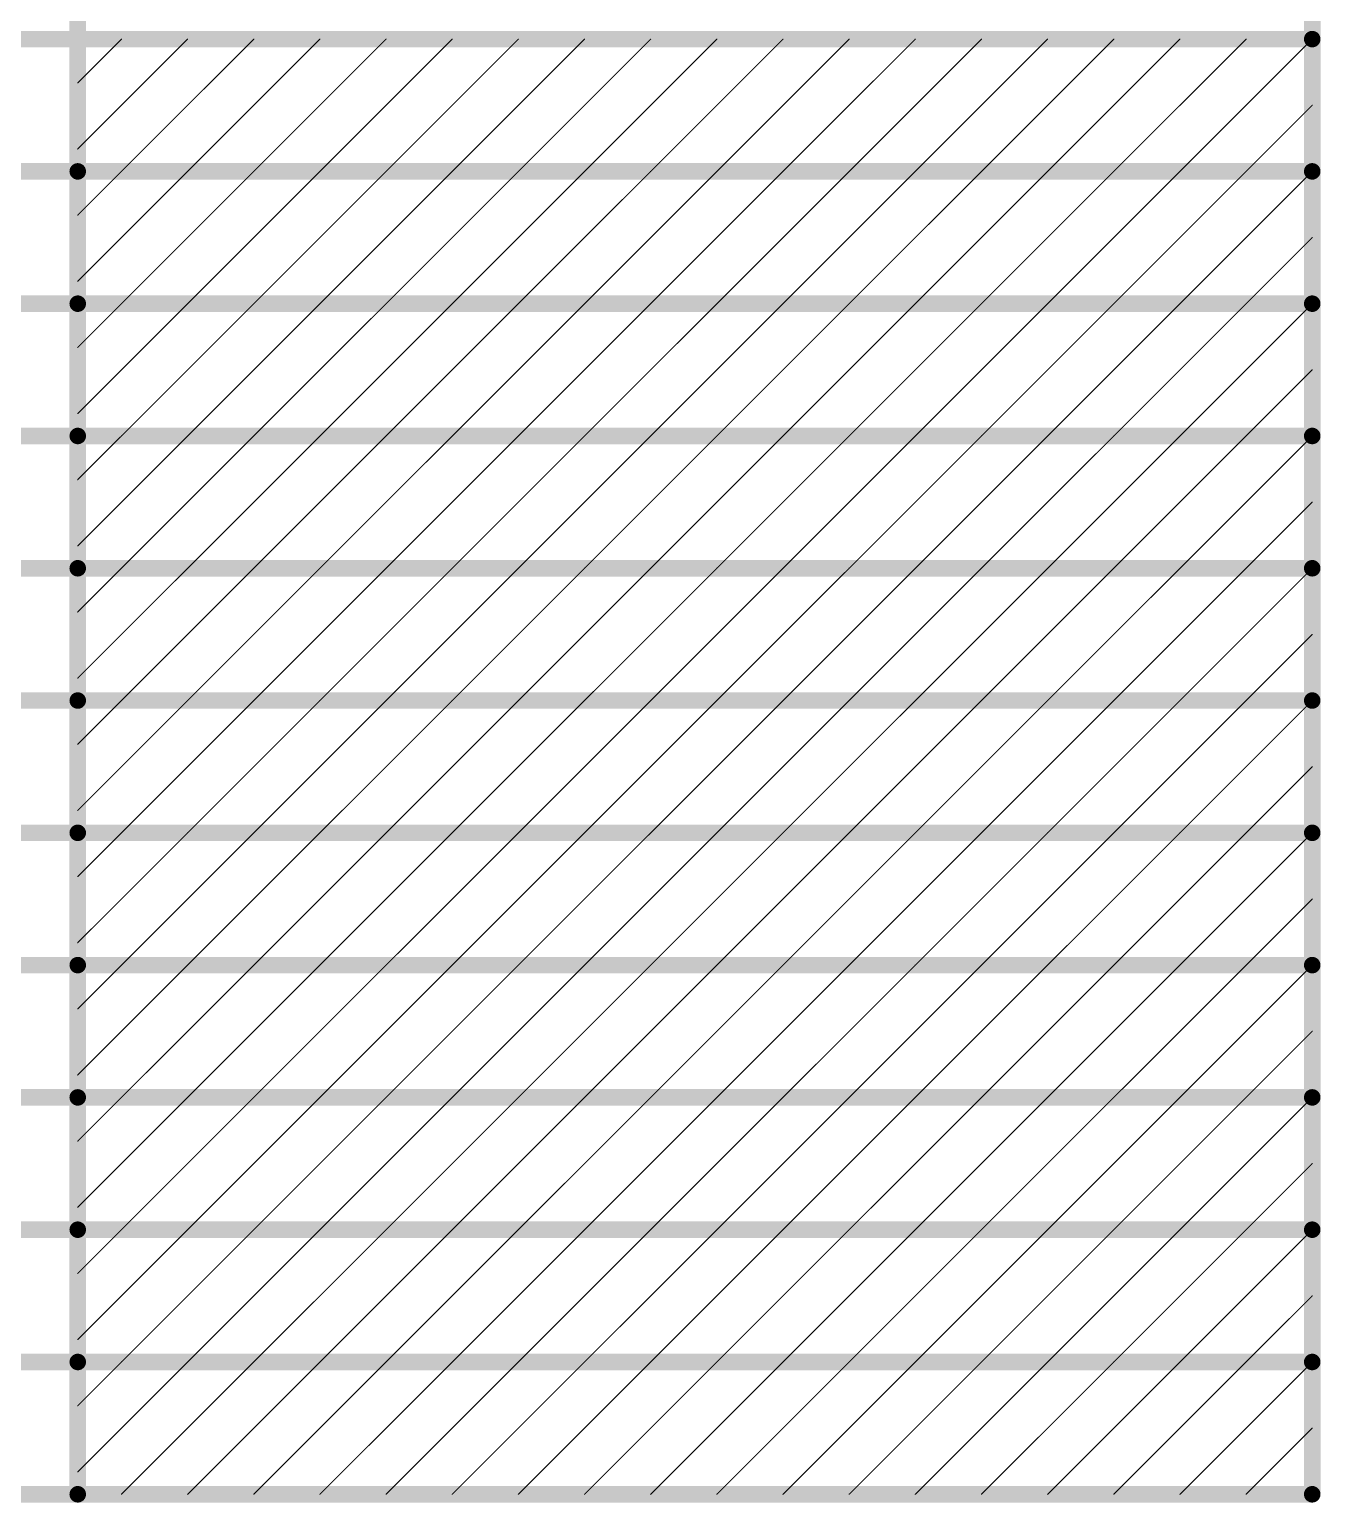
# Model space of a CAD drawing. Header units: millimetres. Extents: x 1.5 to 17.5, y 1 to 11.2.
# Drawn here: x 7.56 to 8.731, y 8.963 to 10.299 of the extents above; entities that cross this region are included whole.
import ezdxf

# ---------------------------------------------------------------- set-up
doc = ezdxf.new("R2010")
doc.units = ezdxf.units.MM
doc.header["$MEASUREMENT"] = 0
doc.layers.add('TopLayer', color=1, linetype='Continuous')

msp = doc.modelspace()

# ---------------------------------------------------------------- linework, layer by layer
at = {"layer": 'TopLayer'}
for points, const_width in [([(7.6042, 8.97), (7.6042, 10.41)], 0.015), ([(8.7239, 8.97), (8.7239, 10.41)], 0.015), ([(4.1751, 10.29), (8.7239, 10.29)], 0.015), ([(7.6042, 10.1903), (7.7039, 10.29)], 0.001), ([(7.6042, 10.2503), (7.6439, 10.29)], 0.001), ([(7.6439, 10.17), (7.7639, 10.29)], 0.001), ([(7.7039, 10.17), (7.8239, 10.29)], 0.001), ([(7.7639, 10.17), (7.8839, 10.29)], 0.001), ([(7.8239, 10.17), (7.9439, 10.29)], 0.001), ([(7.8839, 10.17), (8.0039, 10.29)], 0.001), ([(7.9439, 10.17), (8.0639, 10.29)], 0.001), ([(8.0039, 10.17), (8.1239, 10.29)], 0.001), ([(8.0639, 10.17), (8.1839, 10.29)], 0.001), ([(8.1239, 10.17), (8.2439, 10.29)], 0.001), ([(8.1839, 10.17), (8.3039, 10.29)], 0.001), ([(8.2439, 10.17), (8.3639, 10.29)], 0.001), ([(8.3039, 10.17), (8.4239, 10.29)], 0.001), ([(8.3639, 10.17), (8.4839, 10.29)], 0.001), ([(8.4239, 10.17), (8.5439, 10.29)], 0.001), ([(8.4839, 10.17), (8.6039, 10.29)], 0.001), ([(8.5439, 10.17), (8.6639, 10.29)], 0.001), ([(8.6039, 10.17), (8.7239, 10.29)], 0.001), ([(8.6639, 10.17), (8.7239, 10.23)], 0.001), ([(7.0343, 10.17), (7.6042, 10.17)], 0.015), ([(7.6042, 10.17), (8.7239, 10.17)], 0.015), ([(7.6042, 10.0703), (7.7039, 10.17)], 0.001), ([(7.6042, 10.1303), (7.6439, 10.17)], 0.001), ([(7.6439, 10.05), (7.7639, 10.17)], 0.001), ([(7.7039, 10.05), (7.8239, 10.17)], 0.001), ([(7.7639, 10.05), (7.8839, 10.17)], 0.001), ([(7.8239, 10.05), (7.9439, 10.17)], 0.001), ([(7.8839, 10.05), (8.0039, 10.17)], 0.001), ([(7.9439, 10.05), (8.0639, 10.17)], 0.001), ([(8.0039, 10.05), (8.1239, 10.17)], 0.001), ([(8.0639, 10.05), (8.1839, 10.17)], 0.001), ([(8.1239, 10.05), (8.2439, 10.17)], 0.001), ([(8.1839, 10.05), (8.3039, 10.17)], 0.001), ([(8.2439, 10.05), (8.3639, 10.17)], 0.001), ([(8.3039, 10.05), (8.4239, 10.17)], 0.001), ([(8.3639, 10.05), (8.4839, 10.17)], 0.001), ([(8.4239, 10.05), (8.5439, 10.17)], 0.001), ([(8.4839, 10.05), (8.6039, 10.17)], 0.001), ([(8.5439, 10.05), (8.6639, 10.17)], 0.001), ([(8.6039, 10.05), (8.7239, 10.17)], 0.001), ([(8.6639, 10.05), (8.7239, 10.11)], 0.001), ([(7.0343, 10.05), (7.6042, 10.05)], 0.015), ([(7.6042, 10.05), (8.7239, 10.05)], 0.015), ([(7.6042, 9.9503), (7.7039, 10.05)], 0.001), ([(7.6042, 10.0103), (7.6439, 10.05)], 0.001), ([(7.6439, 9.93), (7.7639, 10.05)], 0.001), ([(7.7039, 9.93), (7.8239, 10.05)], 0.001), ([(7.7639, 9.93), (7.8839, 10.05)], 0.001), ([(7.8239, 9.93), (7.9439, 10.05)], 0.001), ([(7.8839, 9.93), (8.0039, 10.05)], 0.001), ([(7.9439, 9.93), (8.0639, 10.05)], 0.001), ([(8.0039, 9.93), (8.1239, 10.05)], 0.001), ([(8.0639, 9.93), (8.1839, 10.05)], 0.001), ([(8.1239, 9.93), (8.2439, 10.05)], 0.001), ([(8.1839, 9.93), (8.3039, 10.05)], 0.001), ([(8.2439, 9.93), (8.3639, 10.05)], 0.001), ([(8.3039, 9.93), (8.4239, 10.05)], 0.001), ([(8.3639, 9.93), (8.4839, 10.05)], 0.001), ([(8.4239, 9.93), (8.5439, 10.05)], 0.001), ([(8.4839, 9.93), (8.6039, 10.05)], 0.001), ([(8.5439, 9.93), (8.6639, 10.05)], 0.001), ([(8.6039, 9.93), (8.7239, 10.05)], 0.001), ([(8.6639, 9.93), (8.7239, 9.99)], 0.001), ([(7.0343, 9.93), (7.6042, 9.93)], 0.015), ([(7.6042, 9.93), (8.7239, 9.93)], 0.015), ([(7.6042, 9.8303), (7.7039, 9.93)], 0.001), ([(7.6042, 9.8903), (7.6439, 9.93)], 0.001), ([(7.6439, 9.81), (7.7639, 9.93)], 0.001), ([(7.7039, 9.81), (7.8239, 9.93)], 0.001), ([(7.7639, 9.81), (7.8839, 9.93)], 0.001), ([(7.8239, 9.81), (7.9439, 9.93)], 0.001), ([(7.8839, 9.81), (8.0039, 9.93)], 0.001), ([(7.9439, 9.81), (8.0639, 9.93)], 0.001), ([(8.0039, 9.81), (8.1239, 9.93)], 0.001), ([(8.0639, 9.81), (8.1839, 9.93)], 0.001), ([(8.1239, 9.81), (8.2439, 9.93)], 0.001), ([(8.1839, 9.81), (8.3039, 9.93)], 0.001), ([(8.2439, 9.81), (8.3639, 9.93)], 0.001), ([(8.3039, 9.81), (8.4239, 9.93)], 0.001), ([(8.3639, 9.81), (8.4839, 9.93)], 0.001), ([(8.4239, 9.81), (8.5439, 9.93)], 0.001), ([(8.4839, 9.81), (8.6039, 9.93)], 0.001), ([(8.5439, 9.81), (8.6639, 9.93)], 0.001), ([(8.6039, 9.81), (8.7239, 9.93)], 0.001), ([(8.6639, 9.81), (8.7239, 9.87)], 0.001), ([(7.0343, 9.81), (7.6042, 9.81)], 0.015), ([(7.6042, 9.81), (8.7239, 9.81)], 0.015), ([(7.6042, 9.7103), (7.7039, 9.81)], 0.001), ([(7.6042, 9.7703), (7.6439, 9.81)], 0.001), ([(7.6439, 9.69), (7.7639, 9.81)], 0.001), ([(7.7039, 9.69), (7.8239, 9.81)], 0.001), ([(7.7639, 9.69), (7.8839, 9.81)], 0.001), ([(7.8239, 9.69), (7.9439, 9.81)], 0.001), ([(7.8839, 9.69), (8.0039, 9.81)], 0.001), ([(7.9439, 9.69), (8.0639, 9.81)], 0.001), ([(8.0039, 9.69), (8.1239, 9.81)], 0.001), ([(8.0639, 9.69), (8.1839, 9.81)], 0.001), ([(8.1239, 9.69), (8.2439, 9.81)], 0.001), ([(8.1839, 9.69), (8.3039, 9.81)], 0.001), ([(8.2439, 9.69), (8.3639, 9.81)], 0.001), ([(8.3039, 9.69), (8.4239, 9.81)], 0.001), ([(8.3639, 9.69), (8.4839, 9.81)], 0.001), ([(8.4239, 9.69), (8.5439, 9.81)], 0.001), ([(8.4839, 9.69), (8.6039, 9.81)], 0.001), ([(8.5439, 9.69), (8.6639, 9.81)], 0.001), ([(8.6039, 9.69), (8.7239, 9.81)], 0.001), ([(8.6639, 9.69), (8.7239, 9.75)], 0.001), ([(7.0343, 9.69), (7.6042, 9.69)], 0.015), ([(7.6042, 9.69), (8.7239, 9.69)], 0.015), ([(7.6042, 9.5903), (7.7039, 9.69)], 0.001), ([(7.6042, 9.6503), (7.6439, 9.69)], 0.001), ([(7.6439, 9.57), (7.7639, 9.69)], 0.001), ([(7.7039, 9.57), (7.8239, 9.69)], 0.001), ([(7.7639, 9.57), (7.8839, 9.69)], 0.001), ([(7.8239, 9.57), (7.9439, 9.69)], 0.001), ([(7.8839, 9.57), (8.0039, 9.69)], 0.001), ([(7.9439, 9.57), (8.0639, 9.69)], 0.001), ([(8.0039, 9.57), (8.1239, 9.69)], 0.001), ([(8.0639, 9.57), (8.1839, 9.69)], 0.001), ([(8.1239, 9.57), (8.2439, 9.69)], 0.001), ([(8.1839, 9.57), (8.3039, 9.69)], 0.001), ([(8.2439, 9.57), (8.3639, 9.69)], 0.001), ([(8.3039, 9.57), (8.4239, 9.69)], 0.001), ([(8.3639, 9.57), (8.4839, 9.69)], 0.001), ([(8.4239, 9.57), (8.5439, 9.69)], 0.001), ([(8.4839, 9.57), (8.6039, 9.69)], 0.001), ([(8.5439, 9.57), (8.6639, 9.69)], 0.001), ([(8.6039, 9.57), (8.7239, 9.69)], 0.001), ([(8.6639, 9.57), (8.7239, 9.63)], 0.001), ([(7.0343, 9.57), (7.6042, 9.57)], 0.015), ([(7.6042, 9.57), (8.7239, 9.57)], 0.015), ([(7.6042, 9.4703), (7.7039, 9.57)], 0.001), ([(7.6042, 9.5303), (7.6439, 9.57)], 0.001), ([(7.6439, 9.45), (7.7639, 9.57)], 0.001), ([(7.7039, 9.45), (7.8239, 9.57)], 0.001), ([(7.7639, 9.45), (7.8839, 9.57)], 0.001), ([(7.8239, 9.45), (7.9439, 9.57)], 0.001), ([(7.8839, 9.45), (8.0039, 9.57)], 0.001), ([(7.9439, 9.45), (8.0639, 9.57)], 0.001), ([(8.0039, 9.45), (8.1239, 9.57)], 0.001), ([(8.0639, 9.45), (8.1839, 9.57)], 0.001), ([(8.1239, 9.45), (8.2439, 9.57)], 0.001), ([(8.1839, 9.45), (8.3039, 9.57)], 0.001), ([(8.2439, 9.45), (8.3639, 9.57)], 0.001), ([(8.3039, 9.45), (8.4239, 9.57)], 0.001), ([(8.3639, 9.45), (8.4839, 9.57)], 0.001), ([(8.4239, 9.45), (8.5439, 9.57)], 0.001), ([(8.4839, 9.45), (8.6039, 9.57)], 0.001), ([(8.5439, 9.45), (8.6639, 9.57)], 0.001), ([(8.6039, 9.45), (8.7239, 9.57)], 0.001), ([(8.6639, 9.45), (8.7239, 9.51)], 0.001), ([(7.0343, 9.45), (7.6042, 9.45)], 0.015), ([(7.6042, 9.45), (8.7239, 9.45)], 0.015), ([(7.6042, 9.3503), (7.7039, 9.45)], 0.001), ([(7.6042, 9.4103), (7.6439, 9.45)], 0.001), ([(7.6439, 9.33), (7.7639, 9.45)], 0.001), ([(7.7039, 9.33), (7.8239, 9.45)], 0.001), ([(7.7639, 9.33), (7.8839, 9.45)], 0.001), ([(7.8239, 9.33), (7.9439, 9.45)], 0.001), ([(7.8839, 9.33), (8.0039, 9.45)], 0.001), ([(7.9439, 9.33), (8.0639, 9.45)], 0.001), ([(8.0039, 9.33), (8.1239, 9.45)], 0.001), ([(8.0639, 9.33), (8.1839, 9.45)], 0.001), ([(8.1239, 9.33), (8.2439, 9.45)], 0.001), ([(8.1839, 9.33), (8.3039, 9.45)], 0.001), ([(8.2439, 9.33), (8.3639, 9.45)], 0.001), ([(8.3039, 9.33), (8.4239, 9.45)], 0.001), ([(8.3639, 9.33), (8.4839, 9.45)], 0.001), ([(8.4239, 9.33), (8.5439, 9.45)], 0.001), ([(8.4839, 9.33), (8.6039, 9.45)], 0.001), ([(8.5439, 9.33), (8.6639, 9.45)], 0.001), ([(8.6039, 9.33), (8.7239, 9.45)], 0.001), ([(8.6639, 9.33), (8.7239, 9.39)], 0.001), ([(7.0343, 9.33), (7.6042, 9.33)], 0.015), ([(7.6042, 9.33), (8.7239, 9.33)], 0.015), ([(7.6042, 9.2303), (7.7039, 9.33)], 0.001), ([(7.6042, 9.2903), (7.6439, 9.33)], 0.001), ([(7.6439, 9.21), (7.7639, 9.33)], 0.001), ([(7.7039, 9.21), (7.8239, 9.33)], 0.001), ([(7.7639, 9.21), (7.8839, 9.33)], 0.001), ([(7.8239, 9.21), (7.9439, 9.33)], 0.001), ([(7.8839, 9.21), (8.0039, 9.33)], 0.001), ([(7.9439, 9.21), (8.0639, 9.33)], 0.001), ([(8.0039, 9.21), (8.1239, 9.33)], 0.001), ([(8.0639, 9.21), (8.1839, 9.33)], 0.001), ([(8.1239, 9.21), (8.2439, 9.33)], 0.001), ([(8.1839, 9.21), (8.3039, 9.33)], 0.001), ([(8.2439, 9.21), (8.3639, 9.33)], 0.001), ([(8.3039, 9.21), (8.4239, 9.33)], 0.001), ([(8.3639, 9.21), (8.4839, 9.33)], 0.001), ([(8.4239, 9.21), (8.5439, 9.33)], 0.001), ([(8.4839, 9.21), (8.6039, 9.33)], 0.001), ([(8.5439, 9.21), (8.6639, 9.33)], 0.001), ([(8.6039, 9.21), (8.7239, 9.33)], 0.001), ([(8.6639, 9.21), (8.7239, 9.27)], 0.001), ([(7.0343, 9.21), (7.6042, 9.21)], 0.015), ([(7.6042, 9.21), (8.7239, 9.21)], 0.015), ([(7.6042, 9.1103), (7.7039, 9.21)], 0.001), ([(7.6042, 9.1703), (7.6439, 9.21)], 0.001), ([(7.6439, 9.09), (7.7639, 9.21)], 0.001), ([(7.7039, 9.09), (7.8239, 9.21)], 0.001), ([(7.7639, 9.09), (7.8839, 9.21)], 0.001), ([(7.8239, 9.09), (7.9439, 9.21)], 0.001), ([(7.8839, 9.09), (8.0039, 9.21)], 0.001), ([(7.9439, 9.09), (8.0639, 9.21)], 0.001), ([(8.0039, 9.09), (8.1239, 9.21)], 0.001), ([(8.0639, 9.09), (8.1839, 9.21)], 0.001), ([(8.1239, 9.09), (8.2439, 9.21)], 0.001), ([(8.1839, 9.09), (8.3039, 9.21)], 0.001), ([(8.2439, 9.09), (8.3639, 9.21)], 0.001), ([(8.3039, 9.09), (8.4239, 9.21)], 0.001), ([(8.3639, 9.09), (8.4839, 9.21)], 0.001), ([(8.4239, 9.09), (8.5439, 9.21)], 0.001), ([(8.4839, 9.09), (8.6039, 9.21)], 0.001), ([(8.5439, 9.09), (8.6639, 9.21)], 0.001), ([(8.6039, 9.09), (8.7239, 9.21)], 0.001), ([(8.6639, 9.09), (8.7239, 9.15)], 0.001), ([(7.0343, 9.09), (7.6042, 9.09)], 0.015), ([(7.6042, 9.09), (8.7239, 9.09)], 0.015), ([(7.6042, 8.9903), (7.7039, 9.09)], 0.001), ([(7.6042, 9.0503), (7.6439, 9.09)], 0.001), ([(7.6439, 8.97), (7.7639, 9.09)], 0.001), ([(7.7039, 8.97), (7.8239, 9.09)], 0.001), ([(7.7639, 8.97), (7.8839, 9.09)], 0.001), ([(7.8239, 8.97), (7.9439, 9.09)], 0.001), ([(7.8839, 8.97), (8.0039, 9.09)], 0.001), ([(7.9439, 8.97), (8.0639, 9.09)], 0.001), ([(8.0039, 8.97), (8.1239, 9.09)], 0.001), ([(8.0639, 8.97), (8.1839, 9.09)], 0.001), ([(8.1239, 8.97), (8.2439, 9.09)], 0.001), ([(8.1839, 8.97), (8.3039, 9.09)], 0.001), ([(8.2439, 8.97), (8.3639, 9.09)], 0.001), ([(8.3039, 8.97), (8.4239, 9.09)], 0.001), ([(8.3639, 8.97), (8.4839, 9.09)], 0.001), ([(8.4239, 8.97), (8.5439, 9.09)], 0.001), ([(8.4839, 8.97), (8.6039, 9.09)], 0.001), ([(8.5439, 8.97), (8.6639, 9.09)], 0.001), ([(8.6039, 8.97), (8.7239, 9.09)], 0.001), ([(8.6639, 8.97), (8.7239, 9.03)], 0.001), ([(7.0343, 8.97), (7.6042, 8.97)], 0.015), ([(7.6042, 8.97), (8.7239, 8.97)], 0.015)]:
    msp.add_lwpolyline(points, dxfattribs=dict(at, const_width=const_width))
for points, const_width in [([(7.6436, 10.29, 1), (7.6441, 10.29, 1)], 0.0005), ([(7.7036, 10.29, 1), (7.7041, 10.29, 1)], 0.0005), ([(7.7636, 10.29, 1), (7.7641, 10.29, 1)], 0.0005), ([(7.8236, 10.29, 1), (7.8241, 10.29, 1)], 0.0005), ([(7.8836, 10.29, 1), (7.8841, 10.29, 1)], 0.0005), ([(7.9436, 10.29, 1), (7.9441, 10.29, 1)], 0.0005), ([(8.0036, 10.29, 1), (8.0041, 10.29, 1)], 0.0005), ([(8.0636, 10.29, 1), (8.0641, 10.29, 1)], 0.0005), ([(8.1236, 10.29, 1), (8.1241, 10.29, 1)], 0.0005), ([(8.1836, 10.29, 1), (8.1841, 10.29, 1)], 0.0005), ([(8.2436, 10.29, 1), (8.2441, 10.29, 1)], 0.0005), ([(8.3036, 10.29, 1), (8.3041, 10.29, 1)], 0.0005), ([(8.3636, 10.29, 1), (8.3641, 10.29, 1)], 0.0005), ([(8.4236, 10.29, 1), (8.4241, 10.29, 1)], 0.0005), ([(8.4836, 10.29, 1), (8.4841, 10.29, 1)], 0.0005), ([(8.5436, 10.29, 1), (8.5441, 10.29, 1)], 0.0005), ([(8.6036, 10.29, 1), (8.6041, 10.29, 1)], 0.0005), ([(8.6636, 10.29, 1), (8.6641, 10.29, 1)], 0.0005), ([(8.7201, 10.29, 1), (8.7276, 10.29, 1)], 0.0075), ([(8.7236, 10.29, 1), (8.7241, 10.29, 1)], 0.0005), ([(7.604, 10.2503, 1), (7.6045, 10.2503, 1)], 0.0005), ([(8.7236, 10.23, 1), (8.7241, 10.23, 1)], 0.0005), ([(7.604, 10.1903, 1), (7.6045, 10.1903, 1)], 0.0005), ([(7.6005, 10.17, 1), (7.608, 10.17, 1)], 0.0075), ([(7.6005, 10.17, 1), (7.608, 10.17, 1)], 0.0075), ([(7.6436, 10.17, 1), (7.6441, 10.17, 1)], 0.0005), ([(7.6436, 10.17, 1), (7.6441, 10.17, 1)], 0.0005), ([(7.7036, 10.17, 1), (7.7041, 10.17, 1)], 0.0005), ([(7.7036, 10.17, 1), (7.7041, 10.17, 1)], 0.0005), ([(7.7636, 10.17, 1), (7.7641, 10.17, 1)], 0.0005), ([(7.7636, 10.17, 1), (7.7641, 10.17, 1)], 0.0005), ([(7.8236, 10.17, 1), (7.8241, 10.17, 1)], 0.0005), ([(7.8236, 10.17, 1), (7.8241, 10.17, 1)], 0.0005), ([(7.8836, 10.17, 1), (7.8841, 10.17, 1)], 0.0005), ([(7.8836, 10.17, 1), (7.8841, 10.17, 1)], 0.0005), ([(7.9436, 10.17, 1), (7.9441, 10.17, 1)], 0.0005), ([(7.9436, 10.17, 1), (7.9441, 10.17, 1)], 0.0005), ([(8.0036, 10.17, 1), (8.0041, 10.17, 1)], 0.0005), ([(8.0036, 10.17, 1), (8.0041, 10.17, 1)], 0.0005), ([(8.0636, 10.17, 1), (8.0641, 10.17, 1)], 0.0005), ([(8.0636, 10.17, 1), (8.0641, 10.17, 1)], 0.0005), ([(8.1236, 10.17, 1), (8.1241, 10.17, 1)], 0.0005), ([(8.1236, 10.17, 1), (8.1241, 10.17, 1)], 0.0005), ([(8.1836, 10.17, 1), (8.1841, 10.17, 1)], 0.0005), ([(8.1836, 10.17, 1), (8.1841, 10.17, 1)], 0.0005), ([(8.2436, 10.17, 1), (8.2441, 10.17, 1)], 0.0005), ([(8.2436, 10.17, 1), (8.2441, 10.17, 1)], 0.0005), ([(8.3036, 10.17, 1), (8.3041, 10.17, 1)], 0.0005), ([(8.3036, 10.17, 1), (8.3041, 10.17, 1)], 0.0005), ([(8.3636, 10.17, 1), (8.3641, 10.17, 1)], 0.0005), ([(8.3636, 10.17, 1), (8.3641, 10.17, 1)], 0.0005), ([(8.4236, 10.17, 1), (8.4241, 10.17, 1)], 0.0005), ([(8.4236, 10.17, 1), (8.4241, 10.17, 1)], 0.0005), ([(8.4836, 10.17, 1), (8.4841, 10.17, 1)], 0.0005), ([(8.4836, 10.17, 1), (8.4841, 10.17, 1)], 0.0005), ([(8.5436, 10.17, 1), (8.5441, 10.17, 1)], 0.0005), ([(8.5436, 10.17, 1), (8.5441, 10.17, 1)], 0.0005), ([(8.6036, 10.17, 1), (8.6041, 10.17, 1)], 0.0005), ([(8.6036, 10.17, 1), (8.6041, 10.17, 1)], 0.0005), ([(8.6636, 10.17, 1), (8.6641, 10.17, 1)], 0.0005), ([(8.6636, 10.17, 1), (8.6641, 10.17, 1)], 0.0005), ([(8.7201, 10.17, 1), (8.7276, 10.17, 1)], 0.0075), ([(8.7236, 10.17, 1), (8.7241, 10.17, 1)], 0.0005), ([(7.604, 10.1303, 1), (7.6045, 10.1303, 1)], 0.0005), ([(8.7236, 10.11, 1), (8.7241, 10.11, 1)], 0.0005), ([(7.604, 10.0703, 1), (7.6045, 10.0703, 1)], 0.0005), ([(7.6005, 10.05, 1), (7.608, 10.05, 1)], 0.0075), ([(7.6005, 10.05, 1), (7.608, 10.05, 1)], 0.0075), ([(7.6436, 10.05, 1), (7.6441, 10.05, 1)], 0.0005), ([(7.6436, 10.05, 1), (7.6441, 10.05, 1)], 0.0005), ([(7.7036, 10.05, 1), (7.7041, 10.05, 1)], 0.0005), ([(7.7036, 10.05, 1), (7.7041, 10.05, 1)], 0.0005), ([(7.7636, 10.05, 1), (7.7641, 10.05, 1)], 0.0005), ([(7.7636, 10.05, 1), (7.7641, 10.05, 1)], 0.0005), ([(7.8236, 10.05, 1), (7.8241, 10.05, 1)], 0.0005), ([(7.8236, 10.05, 1), (7.8241, 10.05, 1)], 0.0005), ([(7.8836, 10.05, 1), (7.8841, 10.05, 1)], 0.0005), ([(7.8836, 10.05, 1), (7.8841, 10.05, 1)], 0.0005), ([(7.9436, 10.05, 1), (7.9441, 10.05, 1)], 0.0005), ([(7.9436, 10.05, 1), (7.9441, 10.05, 1)], 0.0005), ([(8.0036, 10.05, 1), (8.0041, 10.05, 1)], 0.0005), ([(8.0036, 10.05, 1), (8.0041, 10.05, 1)], 0.0005), ([(8.0636, 10.05, 1), (8.0641, 10.05, 1)], 0.0005), ([(8.0636, 10.05, 1), (8.0641, 10.05, 1)], 0.0005), ([(8.1236, 10.05, 1), (8.1241, 10.05, 1)], 0.0005), ([(8.1236, 10.05, 1), (8.1241, 10.05, 1)], 0.0005), ([(8.1836, 10.05, 1), (8.1841, 10.05, 1)], 0.0005), ([(8.1836, 10.05, 1), (8.1841, 10.05, 1)], 0.0005), ([(8.2436, 10.05, 1), (8.2441, 10.05, 1)], 0.0005), ([(8.2436, 10.05, 1), (8.2441, 10.05, 1)], 0.0005), ([(8.3036, 10.05, 1), (8.3041, 10.05, 1)], 0.0005), ([(8.3036, 10.05, 1), (8.3041, 10.05, 1)], 0.0005), ([(8.3636, 10.05, 1), (8.3641, 10.05, 1)], 0.0005), ([(8.3636, 10.05, 1), (8.3641, 10.05, 1)], 0.0005), ([(8.4236, 10.05, 1), (8.4241, 10.05, 1)], 0.0005), ([(8.4236, 10.05, 1), (8.4241, 10.05, 1)], 0.0005), ([(8.4836, 10.05, 1), (8.4841, 10.05, 1)], 0.0005), ([(8.4836, 10.05, 1), (8.4841, 10.05, 1)], 0.0005), ([(8.5436, 10.05, 1), (8.5441, 10.05, 1)], 0.0005), ([(8.5436, 10.05, 1), (8.5441, 10.05, 1)], 0.0005), ([(8.6036, 10.05, 1), (8.6041, 10.05, 1)], 0.0005), ([(8.6036, 10.05, 1), (8.6041, 10.05, 1)], 0.0005), ([(8.6636, 10.05, 1), (8.6641, 10.05, 1)], 0.0005), ([(8.6636, 10.05, 1), (8.6641, 10.05, 1)], 0.0005), ([(8.7201, 10.05, 1), (8.7276, 10.05, 1)], 0.0075), ([(8.7236, 10.05, 1), (8.7241, 10.05, 1)], 0.0005), ([(7.604, 10.0103, 1), (7.6045, 10.0103, 1)], 0.0005), ([(8.7236, 9.99, 1), (8.7241, 9.99, 1)], 0.0005), ([(7.604, 9.9503, 1), (7.6045, 9.9503, 1)], 0.0005), ([(7.6005, 9.93, 1), (7.608, 9.93, 1)], 0.0075), ([(7.6005, 9.93, 1), (7.608, 9.93, 1)], 0.0075), ([(7.6436, 9.93, 1), (7.6441, 9.93, 1)], 0.0005), ([(7.6436, 9.93, 1), (7.6441, 9.93, 1)], 0.0005), ([(7.7036, 9.93, 1), (7.7041, 9.93, 1)], 0.0005), ([(7.7036, 9.93, 1), (7.7041, 9.93, 1)], 0.0005), ([(7.7636, 9.93, 1), (7.7641, 9.93, 1)], 0.0005), ([(7.7636, 9.93, 1), (7.7641, 9.93, 1)], 0.0005), ([(7.8236, 9.93, 1), (7.8241, 9.93, 1)], 0.0005), ([(7.8236, 9.93, 1), (7.8241, 9.93, 1)], 0.0005), ([(7.8836, 9.93, 1), (7.8841, 9.93, 1)], 0.0005), ([(7.8836, 9.93, 1), (7.8841, 9.93, 1)], 0.0005), ([(7.9436, 9.93, 1), (7.9441, 9.93, 1)], 0.0005), ([(7.9436, 9.93, 1), (7.9441, 9.93, 1)], 0.0005), ([(8.0036, 9.93, 1), (8.0041, 9.93, 1)], 0.0005), ([(8.0036, 9.93, 1), (8.0041, 9.93, 1)], 0.0005), ([(8.0636, 9.93, 1), (8.0641, 9.93, 1)], 0.0005), ([(8.0636, 9.93, 1), (8.0641, 9.93, 1)], 0.0005), ([(8.1236, 9.93, 1), (8.1241, 9.93, 1)], 0.0005), ([(8.1236, 9.93, 1), (8.1241, 9.93, 1)], 0.0005), ([(8.1836, 9.93, 1), (8.1841, 9.93, 1)], 0.0005), ([(8.1836, 9.93, 1), (8.1841, 9.93, 1)], 0.0005), ([(8.2436, 9.93, 1), (8.2441, 9.93, 1)], 0.0005), ([(8.2436, 9.93, 1), (8.2441, 9.93, 1)], 0.0005), ([(8.3036, 9.93, 1), (8.3041, 9.93, 1)], 0.0005), ([(8.3036, 9.93, 1), (8.3041, 9.93, 1)], 0.0005), ([(8.3636, 9.93, 1), (8.3641, 9.93, 1)], 0.0005), ([(8.3636, 9.93, 1), (8.3641, 9.93, 1)], 0.0005), ([(8.4236, 9.93, 1), (8.4241, 9.93, 1)], 0.0005), ([(8.4236, 9.93, 1), (8.4241, 9.93, 1)], 0.0005), ([(8.4836, 9.93, 1), (8.4841, 9.93, 1)], 0.0005), ([(8.4836, 9.93, 1), (8.4841, 9.93, 1)], 0.0005), ([(8.5436, 9.93, 1), (8.5441, 9.93, 1)], 0.0005), ([(8.5436, 9.93, 1), (8.5441, 9.93, 1)], 0.0005), ([(8.6036, 9.93, 1), (8.6041, 9.93, 1)], 0.0005), ([(8.6036, 9.93, 1), (8.6041, 9.93, 1)], 0.0005), ([(8.6636, 9.93, 1), (8.6641, 9.93, 1)], 0.0005), ([(8.6636, 9.93, 1), (8.6641, 9.93, 1)], 0.0005), ([(8.7201, 9.93, 1), (8.7276, 9.93, 1)], 0.0075), ([(8.7236, 9.93, 1), (8.7241, 9.93, 1)], 0.0005), ([(7.604, 9.8903, 1), (7.6045, 9.8903, 1)], 0.0005), ([(8.7236, 9.87, 1), (8.7241, 9.87, 1)], 0.0005), ([(7.604, 9.8303, 1), (7.6045, 9.8303, 1)], 0.0005), ([(7.6005, 9.81, 1), (7.608, 9.81, 1)], 0.0075), ([(7.6005, 9.81, 1), (7.608, 9.81, 1)], 0.0075), ([(7.6436, 9.81, 1), (7.6441, 9.81, 1)], 0.0005), ([(7.6436, 9.81, 1), (7.6441, 9.81, 1)], 0.0005), ([(7.7036, 9.81, 1), (7.7041, 9.81, 1)], 0.0005), ([(7.7036, 9.81, 1), (7.7041, 9.81, 1)], 0.0005), ([(7.7636, 9.81, 1), (7.7641, 9.81, 1)], 0.0005), ([(7.7636, 9.81, 1), (7.7641, 9.81, 1)], 0.0005), ([(7.8236, 9.81, 1), (7.8241, 9.81, 1)], 0.0005), ([(7.8236, 9.81, 1), (7.8241, 9.81, 1)], 0.0005), ([(7.8836, 9.81, 1), (7.8841, 9.81, 1)], 0.0005), ([(7.8836, 9.81, 1), (7.8841, 9.81, 1)], 0.0005), ([(7.9436, 9.81, 1), (7.9441, 9.81, 1)], 0.0005), ([(7.9436, 9.81, 1), (7.9441, 9.81, 1)], 0.0005), ([(8.0036, 9.81, 1), (8.0041, 9.81, 1)], 0.0005), ([(8.0036, 9.81, 1), (8.0041, 9.81, 1)], 0.0005), ([(8.0636, 9.81, 1), (8.0641, 9.81, 1)], 0.0005), ([(8.0636, 9.81, 1), (8.0641, 9.81, 1)], 0.0005), ([(8.1236, 9.81, 1), (8.1241, 9.81, 1)], 0.0005), ([(8.1236, 9.81, 1), (8.1241, 9.81, 1)], 0.0005), ([(8.1836, 9.81, 1), (8.1841, 9.81, 1)], 0.0005), ([(8.1836, 9.81, 1), (8.1841, 9.81, 1)], 0.0005), ([(8.2436, 9.81, 1), (8.2441, 9.81, 1)], 0.0005), ([(8.2436, 9.81, 1), (8.2441, 9.81, 1)], 0.0005), ([(8.3036, 9.81, 1), (8.3041, 9.81, 1)], 0.0005), ([(8.3036, 9.81, 1), (8.3041, 9.81, 1)], 0.0005), ([(8.3636, 9.81, 1), (8.3641, 9.81, 1)], 0.0005), ([(8.3636, 9.81, 1), (8.3641, 9.81, 1)], 0.0005), ([(8.4236, 9.81, 1), (8.4241, 9.81, 1)], 0.0005), ([(8.4236, 9.81, 1), (8.4241, 9.81, 1)], 0.0005), ([(8.4836, 9.81, 1), (8.4841, 9.81, 1)], 0.0005), ([(8.4836, 9.81, 1), (8.4841, 9.81, 1)], 0.0005), ([(8.5436, 9.81, 1), (8.5441, 9.81, 1)], 0.0005), ([(8.5436, 9.81, 1), (8.5441, 9.81, 1)], 0.0005), ([(8.6036, 9.81, 1), (8.6041, 9.81, 1)], 0.0005), ([(8.6036, 9.81, 1), (8.6041, 9.81, 1)], 0.0005), ([(8.6636, 9.81, 1), (8.6641, 9.81, 1)], 0.0005), ([(8.6636, 9.81, 1), (8.6641, 9.81, 1)], 0.0005), ([(8.7201, 9.81, 1), (8.7276, 9.81, 1)], 0.0075), ([(8.7236, 9.81, 1), (8.7241, 9.81, 1)], 0.0005), ([(7.604, 9.7703, 1), (7.6045, 9.7703, 1)], 0.0005), ([(8.7236, 9.75, 1), (8.7241, 9.75, 1)], 0.0005), ([(7.604, 9.7103, 1), (7.6045, 9.7103, 1)], 0.0005), ([(7.6005, 9.69, 1), (7.608, 9.69, 1)], 0.0075), ([(7.6005, 9.69, 1), (7.608, 9.69, 1)], 0.0075), ([(7.6436, 9.69, 1), (7.6441, 9.69, 1)], 0.0005), ([(7.6436, 9.69, 1), (7.6441, 9.69, 1)], 0.0005), ([(7.7036, 9.69, 1), (7.7041, 9.69, 1)], 0.0005), ([(7.7036, 9.69, 1), (7.7041, 9.69, 1)], 0.0005), ([(7.7636, 9.69, 1), (7.7641, 9.69, 1)], 0.0005), ([(7.7636, 9.69, 1), (7.7641, 9.69, 1)], 0.0005), ([(7.8236, 9.69, 1), (7.8241, 9.69, 1)], 0.0005), ([(7.8236, 9.69, 1), (7.8241, 9.69, 1)], 0.0005), ([(7.8836, 9.69, 1), (7.8841, 9.69, 1)], 0.0005), ([(7.8836, 9.69, 1), (7.8841, 9.69, 1)], 0.0005), ([(7.9436, 9.69, 1), (7.9441, 9.69, 1)], 0.0005), ([(7.9436, 9.69, 1), (7.9441, 9.69, 1)], 0.0005), ([(8.0036, 9.69, 1), (8.0041, 9.69, 1)], 0.0005), ([(8.0036, 9.69, 1), (8.0041, 9.69, 1)], 0.0005), ([(8.0636, 9.69, 1), (8.0641, 9.69, 1)], 0.0005), ([(8.0636, 9.69, 1), (8.0641, 9.69, 1)], 0.0005), ([(8.1236, 9.69, 1), (8.1241, 9.69, 1)], 0.0005), ([(8.1236, 9.69, 1), (8.1241, 9.69, 1)], 0.0005), ([(8.1836, 9.69, 1), (8.1841, 9.69, 1)], 0.0005), ([(8.1836, 9.69, 1), (8.1841, 9.69, 1)], 0.0005), ([(8.2436, 9.69, 1), (8.2441, 9.69, 1)], 0.0005), ([(8.2436, 9.69, 1), (8.2441, 9.69, 1)], 0.0005), ([(8.3036, 9.69, 1), (8.3041, 9.69, 1)], 0.0005), ([(8.3036, 9.69, 1), (8.3041, 9.69, 1)], 0.0005), ([(8.3636, 9.69, 1), (8.3641, 9.69, 1)], 0.0005), ([(8.3636, 9.69, 1), (8.3641, 9.69, 1)], 0.0005), ([(8.4236, 9.69, 1), (8.4241, 9.69, 1)], 0.0005), ([(8.4236, 9.69, 1), (8.4241, 9.69, 1)], 0.0005), ([(8.4836, 9.69, 1), (8.4841, 9.69, 1)], 0.0005), ([(8.4836, 9.69, 1), (8.4841, 9.69, 1)], 0.0005), ([(8.5436, 9.69, 1), (8.5441, 9.69, 1)], 0.0005), ([(8.5436, 9.69, 1), (8.5441, 9.69, 1)], 0.0005), ([(8.6036, 9.69, 1), (8.6041, 9.69, 1)], 0.0005), ([(8.6036, 9.69, 1), (8.6041, 9.69, 1)], 0.0005), ([(8.6636, 9.69, 1), (8.6641, 9.69, 1)], 0.0005), ([(8.6636, 9.69, 1), (8.6641, 9.69, 1)], 0.0005), ([(8.7201, 9.69, 1), (8.7276, 9.69, 1)], 0.0075), ([(8.7236, 9.69, 1), (8.7241, 9.69, 1)], 0.0005), ([(7.604, 9.6503, 1), (7.6045, 9.6503, 1)], 0.0005), ([(8.7236, 9.63, 1), (8.7241, 9.63, 1)], 0.0005), ([(7.604, 9.5903, 1), (7.6045, 9.5903, 1)], 0.0005), ([(7.6005, 9.57, 1), (7.608, 9.57, 1)], 0.0075), ([(7.6005, 9.57, 1), (7.608, 9.57, 1)], 0.0075), ([(7.6436, 9.57, 1), (7.6441, 9.57, 1)], 0.0005), ([(7.6436, 9.57, 1), (7.6441, 9.57, 1)], 0.0005), ([(7.7036, 9.57, 1), (7.7041, 9.57, 1)], 0.0005), ([(7.7036, 9.57, 1), (7.7041, 9.57, 1)], 0.0005), ([(7.7636, 9.57, 1), (7.7641, 9.57, 1)], 0.0005), ([(7.7636, 9.57, 1), (7.7641, 9.57, 1)], 0.0005), ([(7.8236, 9.57, 1), (7.8241, 9.57, 1)], 0.0005), ([(7.8236, 9.57, 1), (7.8241, 9.57, 1)], 0.0005), ([(7.8836, 9.57, 1), (7.8841, 9.57, 1)], 0.0005), ([(7.8836, 9.57, 1), (7.8841, 9.57, 1)], 0.0005), ([(7.9436, 9.57, 1), (7.9441, 9.57, 1)], 0.0005), ([(7.9436, 9.57, 1), (7.9441, 9.57, 1)], 0.0005), ([(8.0036, 9.57, 1), (8.0041, 9.57, 1)], 0.0005), ([(8.0036, 9.57, 1), (8.0041, 9.57, 1)], 0.0005), ([(8.0636, 9.57, 1), (8.0641, 9.57, 1)], 0.0005), ([(8.0636, 9.57, 1), (8.0641, 9.57, 1)], 0.0005), ([(8.1236, 9.57, 1), (8.1241, 9.57, 1)], 0.0005), ([(8.1236, 9.57, 1), (8.1241, 9.57, 1)], 0.0005), ([(8.1836, 9.57, 1), (8.1841, 9.57, 1)], 0.0005), ([(8.1836, 9.57, 1), (8.1841, 9.57, 1)], 0.0005), ([(8.2436, 9.57, 1), (8.2441, 9.57, 1)], 0.0005), ([(8.2436, 9.57, 1), (8.2441, 9.57, 1)], 0.0005), ([(8.3036, 9.57, 1), (8.3041, 9.57, 1)], 0.0005), ([(8.3036, 9.57, 1), (8.3041, 9.57, 1)], 0.0005), ([(8.3636, 9.57, 1), (8.3641, 9.57, 1)], 0.0005), ([(8.3636, 9.57, 1), (8.3641, 9.57, 1)], 0.0005), ([(8.4236, 9.57, 1), (8.4241, 9.57, 1)], 0.0005), ([(8.4236, 9.57, 1), (8.4241, 9.57, 1)], 0.0005), ([(8.4836, 9.57, 1), (8.4841, 9.57, 1)], 0.0005), ([(8.4836, 9.57, 1), (8.4841, 9.57, 1)], 0.0005), ([(8.5436, 9.57, 1), (8.5441, 9.57, 1)], 0.0005), ([(8.5436, 9.57, 1), (8.5441, 9.57, 1)], 0.0005), ([(8.6036, 9.57, 1), (8.6041, 9.57, 1)], 0.0005), ([(8.6036, 9.57, 1), (8.6041, 9.57, 1)], 0.0005), ([(8.6636, 9.57, 1), (8.6641, 9.57, 1)], 0.0005), ([(8.6636, 9.57, 1), (8.6641, 9.57, 1)], 0.0005), ([(8.7201, 9.57, 1), (8.7276, 9.57, 1)], 0.0075), ([(8.7236, 9.57, 1), (8.7241, 9.57, 1)], 0.0005), ([(7.604, 9.5303, 1), (7.6045, 9.5303, 1)], 0.0005), ([(8.7236, 9.51, 1), (8.7241, 9.51, 1)], 0.0005), ([(7.604, 9.4703, 1), (7.6045, 9.4703, 1)], 0.0005), ([(7.6005, 9.45, 1), (7.608, 9.45, 1)], 0.0075), ([(7.6005, 9.45, 1), (7.608, 9.45, 1)], 0.0075), ([(7.6436, 9.45, 1), (7.6441, 9.45, 1)], 0.0005), ([(7.6436, 9.45, 1), (7.6441, 9.45, 1)], 0.0005), ([(7.7036, 9.45, 1), (7.7041, 9.45, 1)], 0.0005), ([(7.7036, 9.45, 1), (7.7041, 9.45, 1)], 0.0005), ([(7.7636, 9.45, 1), (7.7641, 9.45, 1)], 0.0005), ([(7.7636, 9.45, 1), (7.7641, 9.45, 1)], 0.0005), ([(7.8236, 9.45, 1), (7.8241, 9.45, 1)], 0.0005), ([(7.8236, 9.45, 1), (7.8241, 9.45, 1)], 0.0005), ([(7.8836, 9.45, 1), (7.8841, 9.45, 1)], 0.0005), ([(7.8836, 9.45, 1), (7.8841, 9.45, 1)], 0.0005), ([(7.9436, 9.45, 1), (7.9441, 9.45, 1)], 0.0005), ([(7.9436, 9.45, 1), (7.9441, 9.45, 1)], 0.0005), ([(8.0036, 9.45, 1), (8.0041, 9.45, 1)], 0.0005), ([(8.0036, 9.45, 1), (8.0041, 9.45, 1)], 0.0005), ([(8.0636, 9.45, 1), (8.0641, 9.45, 1)], 0.0005), ([(8.0636, 9.45, 1), (8.0641, 9.45, 1)], 0.0005), ([(8.1236, 9.45, 1), (8.1241, 9.45, 1)], 0.0005), ([(8.1236, 9.45, 1), (8.1241, 9.45, 1)], 0.0005), ([(8.1836, 9.45, 1), (8.1841, 9.45, 1)], 0.0005), ([(8.1836, 9.45, 1), (8.1841, 9.45, 1)], 0.0005), ([(8.2436, 9.45, 1), (8.2441, 9.45, 1)], 0.0005), ([(8.2436, 9.45, 1), (8.2441, 9.45, 1)], 0.0005), ([(8.3036, 9.45, 1), (8.3041, 9.45, 1)], 0.0005), ([(8.3036, 9.45, 1), (8.3041, 9.45, 1)], 0.0005), ([(8.3636, 9.45, 1), (8.3641, 9.45, 1)], 0.0005), ([(8.3636, 9.45, 1), (8.3641, 9.45, 1)], 0.0005), ([(8.4236, 9.45, 1), (8.4241, 9.45, 1)], 0.0005), ([(8.4236, 9.45, 1), (8.4241, 9.45, 1)], 0.0005), ([(8.4836, 9.45, 1), (8.4841, 9.45, 1)], 0.0005), ([(8.4836, 9.45, 1), (8.4841, 9.45, 1)], 0.0005), ([(8.5436, 9.45, 1), (8.5441, 9.45, 1)], 0.0005), ([(8.5436, 9.45, 1), (8.5441, 9.45, 1)], 0.0005), ([(8.6036, 9.45, 1), (8.6041, 9.45, 1)], 0.0005), ([(8.6036, 9.45, 1), (8.6041, 9.45, 1)], 0.0005), ([(8.6636, 9.45, 1), (8.6641, 9.45, 1)], 0.0005), ([(8.6636, 9.45, 1), (8.6641, 9.45, 1)], 0.0005), ([(8.7201, 9.45, 1), (8.7276, 9.45, 1)], 0.0075), ([(8.7236, 9.45, 1), (8.7241, 9.45, 1)], 0.0005), ([(7.604, 9.4103, 1), (7.6045, 9.4103, 1)], 0.0005), ([(8.7236, 9.39, 1), (8.7241, 9.39, 1)], 0.0005), ([(7.604, 9.3503, 1), (7.6045, 9.3503, 1)], 0.0005), ([(7.6005, 9.33, 1), (7.608, 9.33, 1)], 0.0075), ([(7.6005, 9.33, 1), (7.608, 9.33, 1)], 0.0075), ([(7.6436, 9.33, 1), (7.6441, 9.33, 1)], 0.0005), ([(7.6436, 9.33, 1), (7.6441, 9.33, 1)], 0.0005), ([(7.7036, 9.33, 1), (7.7041, 9.33, 1)], 0.0005), ([(7.7036, 9.33, 1), (7.7041, 9.33, 1)], 0.0005), ([(7.7636, 9.33, 1), (7.7641, 9.33, 1)], 0.0005), ([(7.7636, 9.33, 1), (7.7641, 9.33, 1)], 0.0005), ([(7.8236, 9.33, 1), (7.8241, 9.33, 1)], 0.0005), ([(7.8236, 9.33, 1), (7.8241, 9.33, 1)], 0.0005), ([(7.8836, 9.33, 1), (7.8841, 9.33, 1)], 0.0005), ([(7.8836, 9.33, 1), (7.8841, 9.33, 1)], 0.0005), ([(7.9436, 9.33, 1), (7.9441, 9.33, 1)], 0.0005), ([(7.9436, 9.33, 1), (7.9441, 9.33, 1)], 0.0005), ([(8.0036, 9.33, 1), (8.0041, 9.33, 1)], 0.0005), ([(8.0036, 9.33, 1), (8.0041, 9.33, 1)], 0.0005), ([(8.0636, 9.33, 1), (8.0641, 9.33, 1)], 0.0005), ([(8.0636, 9.33, 1), (8.0641, 9.33, 1)], 0.0005), ([(8.1236, 9.33, 1), (8.1241, 9.33, 1)], 0.0005), ([(8.1236, 9.33, 1), (8.1241, 9.33, 1)], 0.0005), ([(8.1836, 9.33, 1), (8.1841, 9.33, 1)], 0.0005), ([(8.1836, 9.33, 1), (8.1841, 9.33, 1)], 0.0005), ([(8.2436, 9.33, 1), (8.2441, 9.33, 1)], 0.0005), ([(8.2436, 9.33, 1), (8.2441, 9.33, 1)], 0.0005), ([(8.3036, 9.33, 1), (8.3041, 9.33, 1)], 0.0005), ([(8.3036, 9.33, 1), (8.3041, 9.33, 1)], 0.0005), ([(8.3636, 9.33, 1), (8.3641, 9.33, 1)], 0.0005), ([(8.3636, 9.33, 1), (8.3641, 9.33, 1)], 0.0005), ([(8.4236, 9.33, 1), (8.4241, 9.33, 1)], 0.0005), ([(8.4236, 9.33, 1), (8.4241, 9.33, 1)], 0.0005), ([(8.4836, 9.33, 1), (8.4841, 9.33, 1)], 0.0005), ([(8.4836, 9.33, 1), (8.4841, 9.33, 1)], 0.0005), ([(8.5436, 9.33, 1), (8.5441, 9.33, 1)], 0.0005), ([(8.5436, 9.33, 1), (8.5441, 9.33, 1)], 0.0005), ([(8.6036, 9.33, 1), (8.6041, 9.33, 1)], 0.0005), ([(8.6036, 9.33, 1), (8.6041, 9.33, 1)], 0.0005), ([(8.6636, 9.33, 1), (8.6641, 9.33, 1)], 0.0005), ([(8.6636, 9.33, 1), (8.6641, 9.33, 1)], 0.0005), ([(8.7201, 9.33, 1), (8.7276, 9.33, 1)], 0.0075), ([(8.7236, 9.33, 1), (8.7241, 9.33, 1)], 0.0005), ([(7.604, 9.2903, 1), (7.6045, 9.2903, 1)], 0.0005), ([(8.7236, 9.27, 1), (8.7241, 9.27, 1)], 0.0005), ([(7.604, 9.2303, 1), (7.6045, 9.2303, 1)], 0.0005), ([(7.6005, 9.21, 1), (7.608, 9.21, 1)], 0.0075), ([(7.6005, 9.21, 1), (7.608, 9.21, 1)], 0.0075), ([(7.6436, 9.21, 1), (7.6441, 9.21, 1)], 0.0005), ([(7.6436, 9.21, 1), (7.6441, 9.21, 1)], 0.0005), ([(7.7036, 9.21, 1), (7.7041, 9.21, 1)], 0.0005), ([(7.7036, 9.21, 1), (7.7041, 9.21, 1)], 0.0005), ([(7.7636, 9.21, 1), (7.7641, 9.21, 1)], 0.0005), ([(7.7636, 9.21, 1), (7.7641, 9.21, 1)], 0.0005), ([(7.8236, 9.21, 1), (7.8241, 9.21, 1)], 0.0005), ([(7.8236, 9.21, 1), (7.8241, 9.21, 1)], 0.0005), ([(7.8836, 9.21, 1), (7.8841, 9.21, 1)], 0.0005), ([(7.8836, 9.21, 1), (7.8841, 9.21, 1)], 0.0005), ([(7.9436, 9.21, 1), (7.9441, 9.21, 1)], 0.0005), ([(7.9436, 9.21, 1), (7.9441, 9.21, 1)], 0.0005), ([(8.0036, 9.21, 1), (8.0041, 9.21, 1)], 0.0005), ([(8.0036, 9.21, 1), (8.0041, 9.21, 1)], 0.0005), ([(8.0636, 9.21, 1), (8.0641, 9.21, 1)], 0.0005), ([(8.0636, 9.21, 1), (8.0641, 9.21, 1)], 0.0005), ([(8.1236, 9.21, 1), (8.1241, 9.21, 1)], 0.0005), ([(8.1236, 9.21, 1), (8.1241, 9.21, 1)], 0.0005), ([(8.1836, 9.21, 1), (8.1841, 9.21, 1)], 0.0005), ([(8.1836, 9.21, 1), (8.1841, 9.21, 1)], 0.0005), ([(8.2436, 9.21, 1), (8.2441, 9.21, 1)], 0.0005), ([(8.2436, 9.21, 1), (8.2441, 9.21, 1)], 0.0005), ([(8.3036, 9.21, 1), (8.3041, 9.21, 1)], 0.0005), ([(8.3036, 9.21, 1), (8.3041, 9.21, 1)], 0.0005), ([(8.3636, 9.21, 1), (8.3641, 9.21, 1)], 0.0005), ([(8.3636, 9.21, 1), (8.3641, 9.21, 1)], 0.0005), ([(8.4236, 9.21, 1), (8.4241, 9.21, 1)], 0.0005), ([(8.4236, 9.21, 1), (8.4241, 9.21, 1)], 0.0005), ([(8.4836, 9.21, 1), (8.4841, 9.21, 1)], 0.0005), ([(8.4836, 9.21, 1), (8.4841, 9.21, 1)], 0.0005), ([(8.5436, 9.21, 1), (8.5441, 9.21, 1)], 0.0005), ([(8.5436, 9.21, 1), (8.5441, 9.21, 1)], 0.0005), ([(8.6036, 9.21, 1), (8.6041, 9.21, 1)], 0.0005), ([(8.6036, 9.21, 1), (8.6041, 9.21, 1)], 0.0005), ([(8.6636, 9.21, 1), (8.6641, 9.21, 1)], 0.0005), ([(8.6636, 9.21, 1), (8.6641, 9.21, 1)], 0.0005), ([(8.7201, 9.21, 1), (8.7276, 9.21, 1)], 0.0075), ([(8.7236, 9.21, 1), (8.7241, 9.21, 1)], 0.0005), ([(7.604, 9.1703, 1), (7.6045, 9.1703, 1)], 0.0005), ([(8.7236, 9.15, 1), (8.7241, 9.15, 1)], 0.0005), ([(7.604, 9.1103, 1), (7.6045, 9.1103, 1)], 0.0005), ([(7.6005, 9.09, 1), (7.608, 9.09, 1)], 0.0075), ([(7.6005, 9.09, 1), (7.608, 9.09, 1)], 0.0075), ([(7.6436, 9.09, 1), (7.6441, 9.09, 1)], 0.0005), ([(7.6436, 9.09, 1), (7.6441, 9.09, 1)], 0.0005), ([(7.7036, 9.09, 1), (7.7041, 9.09, 1)], 0.0005), ([(7.7036, 9.09, 1), (7.7041, 9.09, 1)], 0.0005), ([(7.7636, 9.09, 1), (7.7641, 9.09, 1)], 0.0005), ([(7.7636, 9.09, 1), (7.7641, 9.09, 1)], 0.0005), ([(7.8236, 9.09, 1), (7.8241, 9.09, 1)], 0.0005), ([(7.8236, 9.09, 1), (7.8241, 9.09, 1)], 0.0005), ([(7.8836, 9.09, 1), (7.8841, 9.09, 1)], 0.0005), ([(7.8836, 9.09, 1), (7.8841, 9.09, 1)], 0.0005), ([(7.9436, 9.09, 1), (7.9441, 9.09, 1)], 0.0005), ([(7.9436, 9.09, 1), (7.9441, 9.09, 1)], 0.0005), ([(8.0036, 9.09, 1), (8.0041, 9.09, 1)], 0.0005), ([(8.0036, 9.09, 1), (8.0041, 9.09, 1)], 0.0005), ([(8.0636, 9.09, 1), (8.0641, 9.09, 1)], 0.0005), ([(8.0636, 9.09, 1), (8.0641, 9.09, 1)], 0.0005), ([(8.1236, 9.09, 1), (8.1241, 9.09, 1)], 0.0005), ([(8.1236, 9.09, 1), (8.1241, 9.09, 1)], 0.0005), ([(8.1836, 9.09, 1), (8.1841, 9.09, 1)], 0.0005), ([(8.1836, 9.09, 1), (8.1841, 9.09, 1)], 0.0005), ([(8.2436, 9.09, 1), (8.2441, 9.09, 1)], 0.0005), ([(8.2436, 9.09, 1), (8.2441, 9.09, 1)], 0.0005), ([(8.3036, 9.09, 1), (8.3041, 9.09, 1)], 0.0005), ([(8.3036, 9.09, 1), (8.3041, 9.09, 1)], 0.0005), ([(8.3636, 9.09, 1), (8.3641, 9.09, 1)], 0.0005), ([(8.3636, 9.09, 1), (8.3641, 9.09, 1)], 0.0005), ([(8.4236, 9.09, 1), (8.4241, 9.09, 1)], 0.0005), ([(8.4236, 9.09, 1), (8.4241, 9.09, 1)], 0.0005), ([(8.4836, 9.09, 1), (8.4841, 9.09, 1)], 0.0005), ([(8.4836, 9.09, 1), (8.4841, 9.09, 1)], 0.0005), ([(8.5436, 9.09, 1), (8.5441, 9.09, 1)], 0.0005), ([(8.5436, 9.09, 1), (8.5441, 9.09, 1)], 0.0005), ([(8.6036, 9.09, 1), (8.6041, 9.09, 1)], 0.0005), ([(8.6036, 9.09, 1), (8.6041, 9.09, 1)], 0.0005), ([(8.6636, 9.09, 1), (8.6641, 9.09, 1)], 0.0005), ([(8.6636, 9.09, 1), (8.6641, 9.09, 1)], 0.0005), ([(8.7201, 9.09, 1), (8.7276, 9.09, 1)], 0.0075), ([(8.7236, 9.09, 1), (8.7241, 9.09, 1)], 0.0005), ([(7.604, 9.0503, 1), (7.6045, 9.0503, 1)], 0.0005), ([(8.7236, 9.03, 1), (8.7241, 9.03, 1)], 0.0005), ([(7.604, 8.9903, 1), (7.6045, 8.9903, 1)], 0.0005), ([(7.6005, 8.97, 1), (7.608, 8.97, 1)], 0.0075), ([(7.6005, 8.97, 1), (7.608, 8.97, 1)], 0.0075), ([(7.6005, 8.97, 1), (7.608, 8.97, 1)], 0.0075), ([(7.6436, 8.97, 1), (7.6441, 8.97, 1)], 0.0005), ([(7.7036, 8.97, 1), (7.7041, 8.97, 1)], 0.0005), ([(7.7636, 8.97, 1), (7.7641, 8.97, 1)], 0.0005), ([(7.8236, 8.97, 1), (7.8241, 8.97, 1)], 0.0005), ([(7.8836, 8.97, 1), (7.8841, 8.97, 1)], 0.0005), ([(7.9436, 8.97, 1), (7.9441, 8.97, 1)], 0.0005), ([(8.0036, 8.97, 1), (8.0041, 8.97, 1)], 0.0005), ([(8.0636, 8.97, 1), (8.0641, 8.97, 1)], 0.0005), ([(8.1236, 8.97, 1), (8.1241, 8.97, 1)], 0.0005), ([(8.1836, 8.97, 1), (8.1841, 8.97, 1)], 0.0005), ([(8.2436, 8.97, 1), (8.2441, 8.97, 1)], 0.0005), ([(8.3036, 8.97, 1), (8.3041, 8.97, 1)], 0.0005), ([(8.3636, 8.97, 1), (8.3641, 8.97, 1)], 0.0005), ([(8.4236, 8.97, 1), (8.4241, 8.97, 1)], 0.0005), ([(8.4836, 8.97, 1), (8.4841, 8.97, 1)], 0.0005), ([(8.5436, 8.97, 1), (8.5441, 8.97, 1)], 0.0005), ([(8.6036, 8.97, 1), (8.6041, 8.97, 1)], 0.0005), ([(8.6636, 8.97, 1), (8.6641, 8.97, 1)], 0.0005), ([(8.7201, 8.97, 1), (8.7276, 8.97, 1)], 0.0075), ([(8.7201, 8.97, 1), (8.7276, 8.97, 1)], 0.0075)]:
    msp.add_lwpolyline(points, format="xyb", close=True, dxfattribs=dict(at, const_width=const_width))

doc.saveas('drawing.dxf')
